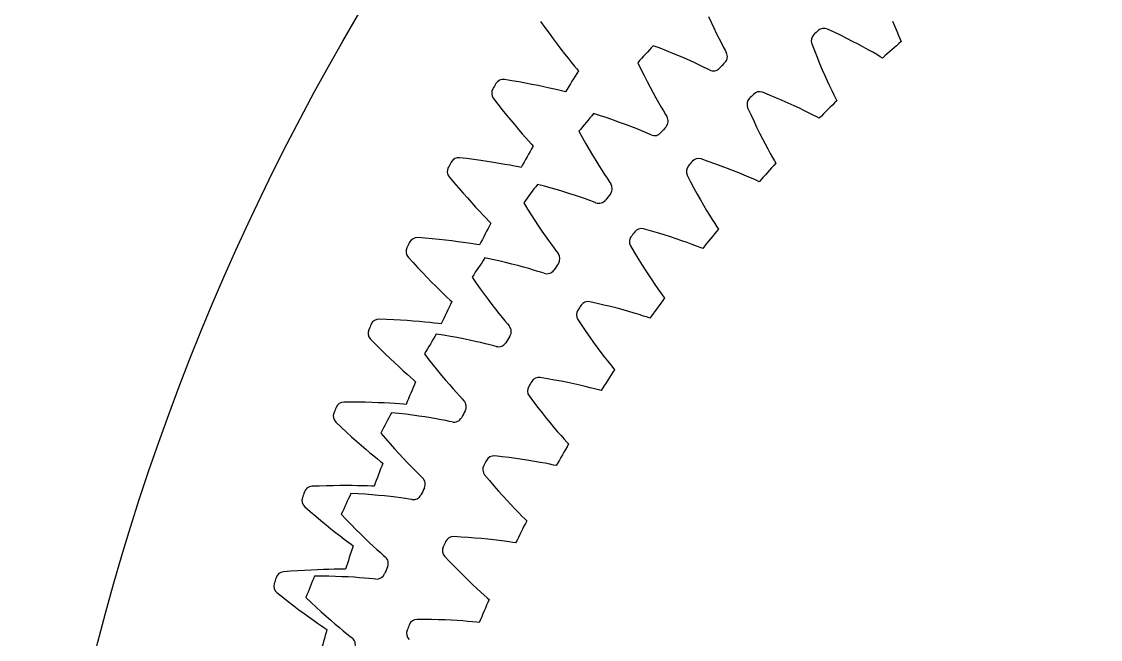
# Model space of a CAD drawing. Header units: millimetres. Extents: x -128 to 128, y -128 to 128.
# Drawn here: x -128.5 to -71.3, y 32.3 to 65 of the extents above; entities that cross this region are included whole.
import ezdxf

# ---------------------------------------------------------------- set-up
doc = ezdxf.new("R2010")
doc.units = ezdxf.units.MM

msp = doc.modelspace()

# ---------------------------------------------------------------- linework, layer by layer
at = {"layer": 'fixed_ring'}
for p, q in [((-100.991157, 64.9903), (-100.765035, 64.674903)), ((-100.765035, 64.674903), (-100.544173, 64.370773)), ((-100.544173, 64.370773), (-100.328672, 64.079316)), ((-100.328672, 64.079316), (-100.119345, 63.801148)), ((-100.119345, 63.801148), (-99.917172, 63.537061)), ((-99.917172, 63.537061), (-99.723382, 63.2881)), ((-99.723382, 63.2881), (-99.539576, 63.05571)), ((-99.539576, 63.05571), (-99.367969, 62.842013)), ((-99.367969, 62.842013), (-99.211947, 62.650447)), ((-99.211947, 62.650447), (-99.077675, 62.487653)), ((-99.077675, 62.487653), (-98.985444, 62.376934)), ((-102.521184, 61.853393), (-102.904014, 61.917017)), ((-102.150786, 61.789514), (-102.521184, 61.853393)), ((-101.794126, 61.72485), (-102.150786, 61.789514)), ((-101.452115, 61.659857), (-101.794126, 61.72485)), ((-101.125897, 61.595066), (-101.452115, 61.659857)), ((-100.816953, 61.531118), (-101.125897, 61.595066)), ((-100.527285, 61.468811), (-100.816953, 61.531118)), ((-100.259776, 61.409195), (-100.527285, 61.468811)), ((-100.019004, 61.353791), (-100.259776, 61.409195)), ((-99.813652, 61.305198), (-100.019004, 61.353791)), ((-99.673586, 61.271332), (-99.813652, 61.305198)), ((-103.495101, 60.923862), (-103.256619, 60.617704)), ((-103.256619, 60.617704), (-103.02384, 60.322596)), ((-103.02384, 60.322596), (-102.796923, 60.039936)), ((-102.796923, 60.039936), (-102.576701, 59.770311)), ((-102.576701, 59.770311), (-102.364189, 59.51447)), ((-102.364189, 59.51447), (-102.160655, 59.27341)), ((-102.160655, 59.27341), (-101.967755, 59.048511)), ((-101.967755, 59.048511), (-101.787788, 58.841806)), ((-101.787788, 58.841806), (-101.624273, 58.656594)), ((-101.624273, 58.656594), (-101.483636, 58.499267)), ((-101.483636, 58.499267), (-101.387075, 58.392303)), ((-104.899206, 57.728607), (-105.284262, 57.77696)), ((-104.526562, 57.679504), (-104.899206, 57.728607)), ((-104.167612, 57.629071), (-104.526562, 57.679504)), ((-103.823288, 57.577726), (-104.167612, 57.629071)), ((-103.494752, 57.525956), (-103.823288, 57.577726)), ((-103.18351, 57.474341), (-103.494752, 57.525956)), ((-102.891593, 57.423599), (-103.18351, 57.474341)), ((-102.621926, 57.374666), (-102.891593, 57.423599)), ((-102.379141, 57.328878), (-102.621926, 57.374666)), ((-102.17202, 57.288487), (-102.379141, 57.328878)), ((-102.030719, 57.260217), (-102.17202, 57.288487)), ((-105.835398, 56.761091), (-105.584933, 56.464656)), ((-105.584933, 56.464656), (-105.340606, 56.179036)), ((-105.340606, 56.179036), (-105.10263, 55.905621)), ((-105.10263, 55.905621), (-104.871863, 55.644964)), ((-104.871863, 55.644964), (-104.649348, 55.397774)), ((-104.649348, 55.397774), (-104.436391, 55.164996)), ((-104.436391, 55.164996), (-104.234702, 54.947944)), ((-104.234702, 54.947944), (-104.04666, 54.748558)), ((-104.04666, 54.748558), (-103.87591, 54.569993)), ((-103.87591, 54.569993), (-103.729129, 54.418382)), ((-103.729129, 54.418382), (-103.628393, 54.315341)), ((-107.11136, 53.51254), (-107.498035, 53.545546)), ((-106.737059, 53.478291), (-107.11136, 53.51254)), ((-106.376388, 53.442168), (-106.737059, 53.478291)), ((-106.030295, 53.404553), (-106.376388, 53.442168)), ((-105.699961, 53.365885), (-106.030295, 53.404553)), ((-105.386912, 53.326685), (-105.699961, 53.365885)), ((-105.093209, 53.287588), (-105.386912, 53.326685)), ((-104.82181, 53.249415), (-105.093209, 53.287588)), ((-104.577396, 53.213316), (-104.82181, 53.249415)), ((-104.368834, 53.181192), (-104.577396, 53.213316)), ((-104.22652, 53.158561), (-104.368834, 53.181192)), ((-108.008348, 52.508569), (-107.746295, 52.222326)), ((-107.746295, 52.222326), (-107.490806, 51.946645)), ((-107.490806, 51.946645), (-107.242148, 51.682908)), ((-107.242148, 51.682908), (-107.001201, 51.431631)), ((-107.001201, 51.431631), (-106.769034, 51.193483)), ((-106.769034, 51.193483), (-106.546991, 50.969356)), ((-106.546991, 50.969356), (-106.336832, 50.760494)), ((-106.336832, 50.760494), (-106.141012, 50.568741)), ((-106.141012, 50.568741), (-105.963298, 50.397105)), ((-105.963298, 50.397105), (-105.810606, 50.25145)), ((-105.810606, 50.25145), (-105.705852, 50.152495)), ((-109.15415, 49.211858), (-109.541831, 49.229465)), ((-108.778782, 49.192517), (-109.15415, 49.211858)), ((-108.416961, 49.170762), (-108.778782, 49.192517)), ((-108.069646, 49.146936), (-108.416961, 49.170762)), ((-107.738035, 49.121432), (-108.069646, 49.146936)), ((-107.423676, 49.094708), (-107.738035, 49.121432)), ((-107.128651, 49.067319), (-107.423676, 49.094708)), ((-106.855948, 49.039966), (-107.128651, 49.067319)), ((-106.610293, 49.013612), (-106.855948, 49.039966)), ((-106.400618, 48.989805), (-106.610293, 49.013612)), ((-106.257517, 48.97285), (-106.400618, 48.989805)), ((-110.010514, 48.17302), (-109.737288, 47.897422)), ((-109.737288, 47.897422), (-109.471041, 47.632116)), ((-109.471041, 47.632116), (-109.212094, 47.378473)), ((-109.212094, 47.378473), (-108.961348, 47.136974)), ((-108.961348, 47.136974), (-108.719897, 46.908244)), ((-108.719897, 46.908244), (-108.489119, 46.693122)), ((-108.489119, 46.693122), (-108.270822, 46.492781)), ((-108.270822, 46.492781), (-108.067533, 46.308964)), ((-108.067533, 46.308964), (-107.883137, 46.14453)), ((-107.883137, 46.14453), (-107.724774, 46.00506)), ((-107.724774, 46.00506), (-107.61617, 45.910348)), ((-111.024344, 44.833362), (-111.412419, 44.835543)), ((-110.648505, 44.82896), (-111.024344, 44.833362)), ((-110.286104, 44.821607), (-110.648505, 44.82896)), ((-109.938117, 44.811608), (-110.286104, 44.821607)), ((-109.605754, 44.799307), (-109.938117, 44.811608)), ((-109.290581, 44.785103), (-109.605754, 44.799307)), ((-108.9947, 44.769465), (-109.290581, 44.785103)), ((-108.721126, 44.752975), (-108.9947, 44.769465)), ((-108.474617, 44.736408), (-108.721126, 44.752975)), ((-108.264161, 44.720956), (-108.474617, 44.736408)), ((-108.120499, 44.709704), (-108.264161, 44.720956)), ((-111.83873, 43.761299), (-111.554764, 43.496782)), ((-111.554764, 43.496782), (-111.27818, 43.242271)), ((-111.27818, 43.242271), (-111.009354, 42.999123)), ((-111.009354, 42.999123), (-110.749205, 42.767784)), ((-110.749205, 42.767784), (-110.498851, 42.548834)), ((-110.498851, 42.548834), (-110.259703, 42.343057)), ((-110.259703, 42.343057), (-110.033614, 42.151553)), ((-110.033614, 42.151553), (-109.823178, 41.975964)), ((-109.823178, 41.975964), (-109.63239, 41.81899)), ((-109.63239, 41.81899), (-109.468608, 41.685927)), ((-109.468608, 41.685927), (-109.356323, 41.595607)), ((-112.718986, 40.383976), (-113.106841, 40.370726)), ((-112.343269, 40.394519), (-112.718986, 40.383976)), ((-111.980863, 40.401579), (-112.343269, 40.394519)), ((-111.632753, 40.405423), (-111.980863, 40.401579)), ((-111.300164, 40.406346), (-111.632753, 40.405423)), ((-110.984675, 40.404683), (-111.300164, 40.406346)), ((-110.688406, 40.40082), (-110.984675, 40.404683)), ((-110.414393, 40.39522), (-110.688406, 40.40082)), ((-110.167421, 40.388467), (-110.414393, 40.39522)), ((-109.956517, 40.381394), (-110.167421, 40.388467)), ((-109.812521, 40.375862), (-109.956517, 40.381394)), ((-113.490107, 39.280383), (-113.195849, 39.027364)), ((-113.195849, 39.027364), (-112.909365, 38.784051)), ((-112.909365, 38.784051), (-112.631085, 38.551783)), ((-112.631085, 38.551783), (-112.361944, 38.330969)), ((-112.361944, 38.330969), (-112.103084, 38.122146)), ((-112.103084, 38.122146), (-111.855943, 37.926039)), ((-111.855943, 37.926039), (-111.62242, 37.743675)), ((-111.62242, 37.743675), (-111.40517, 37.576591)), ((-111.40517, 37.576591), (-111.208291, 37.427326)), ((-111.208291, 37.427326), (-111.039349, 37.300879)), ((-111.039349, 37.300879), (-110.923562, 37.215095)), ((-114.235397, 35.870734), (-114.622417, 35.842075)), ((-113.860395, 35.896206), (-114.235397, 35.870734)), ((-113.498556, 35.917669), (-113.860395, 35.896206)), ((-113.150874, 35.935349), (-113.498556, 35.917669)), ((-112.818585, 35.949494), (-113.150874, 35.935349)), ((-112.50328, 35.960375), (-112.818585, 35.949494)), ((-112.207092, 35.968294), (-112.50328, 35.960375)), ((-111.933072, 35.973592), (-112.207092, 35.968294)), ((-111.686027, 35.976663), (-111.933072, 35.973592)), ((-111.475008, 35.97798), (-111.686027, 35.976663)), ((-111.330907, 35.978177), (-111.475008, 35.97798)), ((-114.962033, 34.737357), (-114.657948, 34.496237)), ((-114.657948, 34.496237), (-114.362017, 34.264505)), ((-114.362017, 34.264505), (-114.074723, 34.043484)), ((-114.074723, 34.043484), (-113.797016, 33.833545)), ((-113.797016, 33.833545), (-113.530058, 33.635178)), ((-113.530058, 33.635178), (-113.275317, 33.449052)), ((-113.275317, 33.449052), (-113.034728, 33.276116)), ((-113.034728, 33.276116), (-112.811007, 33.117801)), ((-112.811007, 33.117801), (-112.60835, 32.976482)), ((-112.60835, 32.976482), (-112.434514, 32.856852)), ((-112.434514, 32.856852), (-112.315408, 32.775739))]:
    msp.add_line(p, q, dxfattribs=at)
for centre, radius, start, end in [((0, 0), 117, 147.7824, 148.420132), ((-102.971749, 61.472144), 0.45, 81.342703, 149.163615), ((-103.13637, 61.195545), 0.45, 149.317398, 217.13831), ((0, 0), 120.375, 149.163615, 149.317398), ((0, 0), 117, 150.060881, 150.698613), ((-105.334258, 57.329746), 0.45, 83.621184, 151.442096), ((-105.487752, 57.046821), 0.45, 151.595879, 219.416791), ((0, 0), 120.375, 151.442096, 151.595879), ((0, 0), 117, 152.339362, 152.977094), ((0, 0), 120.375, 153.720577, 153.87436), ((-107.530211, 53.096698), 0.45, 85.899665, 153.720577), ((-107.672336, 52.807895), 0.45, 153.87436, 221.695272), ((0, 0), 117, 154.617843, 155.255575), ((-109.556137, 48.779693), 0.45, 88.178146, 155.999058), ((-109.686668, 48.485468), 0.45, 156.152841, 223.973753), ((0, 0), 120.375, 155.999058, 156.152841), ((0, 0), 117, 156.896324, 157.534056), ((-111.408832, 44.385557), 0.45, 90.456627, 158.277539), ((-111.527562, 44.086375), 0.45, 158.431322, 226.252234), ((0, 0), 120.375, 158.277539, 158.431322), ((0, 0), 117, 159.174805, 159.812537), ((0, 0), 120.375, 160.55602, 160.709803), ((-113.085367, 39.921239), 0.45, 92.735108, 160.55602), ((-113.192109, 39.617573), 0.45, 160.709803, 228.530715), ((0, 0), 117, 161.453286, 162.091018), ((0, 0), 120.375, 162.834501, 162.988284), ((-114.583091, 35.393797), 0.45, 95.013589, 162.834501), ((-114.677676, 35.086128), 0.45, 162.988284, 230.809196), ((0, 0), 117, 163.731767, 164.369499)]:
    msp.add_arc(centre, radius, start, end, dxfattribs=at)
at = {"layer": 'outer'}
msp.add_circle((0, 0), 128.494929, dxfattribs=at)
at = {"layer": 'thin_ring_external'}
for p, q in [((-92.10488, 65.262759), (-91.960944, 64.951043)), ((-91.960944, 64.951043), (-91.820418, 64.654916)), ((-91.820418, 64.654916), (-91.68433, 64.375588)), ((-91.68433, 64.375588), (-91.554, 64.114717)), ((-91.554, 64.114717), (-91.43122, 63.874724)), ((-94.66479, 63.575944), (-95.023921, 63.711932)), ((-94.319042, 63.440711), (-94.66479, 63.575944)), ((-91.43122, 63.874724), (-91.318665, 63.659504)), ((-91.318665, 63.659504), (-91.221094, 63.476556)), ((-91.221094, 63.476556), (-91.15528, 63.350476)), ((-93.98729, 63.306812), (-94.319042, 63.440711)), ((-93.67029, 63.174922), (-93.98729, 63.306812)), ((-93.368998, 63.045841), (-93.67029, 63.174922)), ((-93.084662, 62.920552), (-93.368998, 63.045841)), ((-92.818991, 62.800309), (-93.084662, 62.920552)), ((-95.84738, 62.811362), (-95.679873, 62.465806)), ((-95.679873, 62.465806), (-95.514313, 62.133511)), ((-92.574471, 62.686812), (-92.818991, 62.800309)), ((-92.355097, 62.582583), (-92.574471, 62.686812)), ((-92.168546, 62.492091), (-92.355097, 62.582583)), ((-92.040038, 62.431155), (-92.168546, 62.492091)), ((-95.514313, 62.133511), (-95.351331, 61.815038)), ((-95.351331, 61.815038), (-95.191667, 61.511079)), ((-95.191667, 61.511079), (-95.036203, 61.222513)), ((-95.036203, 61.222513), (-94.88603, 60.950498)), ((-94.88603, 60.950498), (-94.74255, 60.696622)), ((-94.74255, 60.696622), (-94.607676, 60.463212)), ((-97.821772, 59.999713), (-98.187378, 60.117187)), ((-94.607676, 60.463212), (-94.484278, 60.254019)), ((-94.484278, 60.254019), (-94.377493, 60.076292)), ((-94.377493, 60.076292), (-94.305328, 59.953737)), ((-97.46957, 59.882311), (-97.821772, 59.999713)), ((-97.131414, 59.765526), (-97.46957, 59.882311)), ((-96.808093, 59.649994), (-97.131414, 59.765526)), ((-96.500603, 59.536465), (-96.808093, 59.649994)), ((-96.21024, 59.425858), (-96.500603, 59.536465)), ((-98.963779, 59.175745), (-98.778847, 58.839192)), ((-95.938776, 59.319338), (-96.21024, 59.425858)), ((-95.68878, 59.218474), (-95.938776, 59.319338)), ((-95.464371, 59.125582), (-95.68878, 59.218474)), ((-95.273442, 59.044734), (-95.464371, 59.125582)), ((-95.141991, 58.990439), (-95.273442, 59.044734)), ((-98.778847, 58.839192), (-98.596536, 58.515785)), ((-98.596536, 58.515785), (-98.417505, 58.206049)), ((-98.417505, 58.206049), (-98.242529, 57.910639)), ((-98.242529, 57.910639), (-98.072533, 57.630388)), ((-98.072533, 57.630388), (-97.908667, 57.366395)), ((-97.908667, 57.366395), (-97.752411, 57.120177)), ((-97.752411, 57.120177), (-97.605795, 56.893957)), ((-97.605795, 56.893957), (-97.471877, 56.691338)), ((-97.471877, 56.691338), (-97.356156, 56.519295)), ((-100.792032, 56.26695), (-101.163159, 56.365602)), ((-100.434294, 56.167684), (-100.792032, 56.26695)), ((-100.090616, 56.068318), (-100.434294, 56.167684)), ((-99.761818, 55.969445), (-100.090616, 56.068318)), ((-97.356156, 56.519295), (-97.277827, 56.400585)), ((-99.448932, 55.871766), (-99.761818, 55.969445)), ((-99.153301, 55.776129), (-99.448932, 55.871766)), ((-98.876752, 55.683609), (-99.153301, 55.776129)), ((-98.621932, 55.595641), (-98.876752, 55.683609)), ((-98.393072, 55.514329), (-98.621932, 55.595641)), ((-98.198264, 55.443335), (-98.393072, 55.514329)), ((-101.890477, 55.385745), (-101.688601, 55.059074)), ((-101.688601, 55.059074), (-101.490014, 54.745397)), ((-98.064212, 55.395823), (-98.198264, 55.443335)), ((-101.490014, 54.745397), (-101.295402, 54.445207)), ((-101.295402, 54.445207), (-101.10557, 54.159116)), ((-101.10557, 54.159116), (-100.921487, 53.887911)), ((-100.921487, 53.887911), (-100.744355, 53.63263)), ((-100.744355, 53.63263), (-100.57573, 53.394711)), ((-100.57573, 53.394711), (-100.417754, 53.176273)), ((-100.417754, 53.176273), (-100.273665, 52.980756)), ((-100.273665, 52.980756), (-100.149311, 52.814847)), ((-100.149311, 52.814847), (-100.065023, 52.700291)), ((-103.56782, 52.387393), (-103.9435, 52.466966)), ((-103.20548, 52.306522), (-103.56782, 52.387393)), ((-102.857177, 52.224835), (-103.20548, 52.306522)), ((-102.523759, 52.142879), (-102.857177, 52.224835)), ((-102.206294, 52.061303), (-102.523759, 52.142879)), ((-101.906165, 51.980886), (-102.206294, 52.061303)), ((-104.619837, 51.451249), (-104.401545, 51.135312)), ((-101.625252, 51.902608), (-101.906165, 51.980886)), ((-101.366273, 51.827766), (-101.625252, 51.902608)), ((-101.13356, 51.758246), (-101.366273, 51.827766)), ((-100.935382, 51.697292), (-101.13356, 51.758246)), ((-100.799078, 51.656686), (-100.935382, 51.697292)), ((-104.401545, 51.135312), (-104.1872, 50.832185)), ((-104.1872, 50.832185), (-103.977514, 50.542323)), ((-103.977514, 50.542323), (-103.773322, 50.266299)), ((-103.773322, 50.266299), (-103.575631, 50.004847)), ((-103.575631, 50.004847), (-103.385695, 49.758943)), ((-103.385695, 49.758943), (-103.205142, 49.529945)), ((-103.205142, 49.529945), (-103.036219, 49.319858)), ((-103.036219, 49.319858), (-102.882334, 49.131954)), ((-102.882334, 49.131954), (-102.749671, 48.97261)), ((-102.749671, 48.97261), (-102.659643, 48.862507)), ((-106.141894, 48.371162), (-106.521148, 48.431449)), ((-105.775898, 48.308899), (-106.141894, 48.371162)), ((-105.423878, 48.245102), (-105.775898, 48.308899)), ((-105.086711, 48.180279), (-105.423878, 48.245102)), ((-104.765494, 48.115019), (-105.086711, 48.180279)), ((-104.461651, 48.050032), (-104.765494, 48.115019)), ((-104.177108, 47.986199), (-104.461651, 48.050032)), ((-103.914645, 47.924678), (-104.177108, 47.986199)), ((-103.678685, 47.867131), (-103.914645, 47.924678)), ((-103.477653, 47.816375), (-103.678685, 47.867131)), ((-103.339454, 47.782783), (-103.477653, 47.816375)), ((-107.14474, 47.382524), (-106.9106, 47.078145)), ((-106.9106, 47.078145), (-106.681057, 46.786358)), ((-106.681057, 46.786358), (-106.456844, 46.507581)), ((-106.456844, 46.507581), (-106.238824, 46.242342)), ((-106.238824, 46.242342), (-106.028041, 45.991325)), ((-106.028041, 45.991325), (-105.825797, 45.755441)), ((-105.825797, 45.755441), (-105.633787, 45.535961)), ((-105.633787, 45.535961), (-105.454357, 45.334773)), ((-105.454357, 45.334773), (-105.291079, 45.154971)), ((-105.291079, 45.154971), (-105.150452, 45.002609)), ((-105.150452, 45.002609), (-105.05492, 44.897247)), ((-108.50754, 44.228737), (-108.889378, 44.269581)), ((-108.138843, 44.185243), (-108.50754, 44.228737)), ((-107.784024, 44.139504), (-108.138843, 44.185243)), ((-107.443987, 44.091981), (-107.784024, 44.139504)), ((-107.119857, 44.043208), (-107.443987, 44.091981)), ((-106.813091, 43.99382), (-107.119857, 44.043208)), ((-106.52566, 43.944599), (-106.813091, 43.99382)), ((-106.260398, 43.89656), (-106.52566, 43.944599)), ((-106.021808, 43.851137), (-106.260398, 43.89656)), ((-105.818447, 43.810712), (-106.021808, 43.851137)), ((-105.678712, 43.78422), (-105.818447, 43.810712)), ((-109.458597, 43.190183), (-109.209221, 42.898156)), ((-109.209221, 42.898156), (-108.965079, 42.61847)), ((-108.965079, 42.61847), (-108.726924, 42.351505)), ((-108.726924, 42.351505), (-108.495645, 42.097745)), ((-108.495645, 42.097745), (-108.27232, 41.857818)), ((-108.27232, 41.857818), (-108.058295, 41.632568)), ((-108.058295, 41.632568), (-107.855329, 41.423178)), ((-107.855329, 41.423178), (-107.66586, 41.231415)), ((-107.66586, 41.231415), (-107.493614, 41.060185)), ((-107.493614, 41.060185), (-107.345391, 40.915202)), ((-107.345391, 40.915202), (-107.244604, 40.814855)), ((-110.658586, 39.970925), (-111.04201, 39.992218)), ((-110.288148, 39.946313), (-110.658586, 39.970925)), ((-109.931457, 39.918751), (-110.288148, 39.946313)), ((-109.589436, 39.888652), (-109.931457, 39.918751)), ((-109.263239, 39.856493), (-109.589436, 39.888652)), ((-108.954352, 39.822833), (-109.263239, 39.856493)), ((-108.664782, 39.788353), (-108.954352, 39.822833)), ((-108.397414, 39.753921), (-108.664782, 39.788353)), ((-108.156815, 39.720739), (-108.397414, 39.753921)), ((-107.951655, 39.690751), (-108.156815, 39.720739)), ((-107.81075, 39.671428), (-107.951655, 39.690751)), ((-111.555373, 38.885163), (-111.291411, 38.606251)), ((-111.291411, 38.606251), (-111.033306, 38.339395)), ((-111.033306, 38.339395), (-110.78183, 38.084939)), ((-110.78183, 38.084939), (-110.537896, 37.84332)), ((-110.537896, 37.84332), (-110.302611, 37.615109)), ((-110.302611, 37.615109), (-110.077364, 37.401081)), ((-110.077364, 37.401081), (-109.863971, 37.202328)), ((-109.863971, 37.202328), (-109.664958, 37.020489)), ((-109.664958, 37.020489), (-109.484193, 36.858277)), ((-109.484193, 36.858277), (-109.328761, 36.721052)), ((-109.328761, 36.721052), (-109.222982, 36.625982)), ((-112.589419, 35.608832), (-112.97343, 35.61052)), ((-112.218207, 35.603168), (-112.589419, 35.608832)), ((-111.860574, 35.593854), (-112.218207, 35.603168)), ((-111.517463, 35.581259), (-111.860574, 35.593854)), ((-111.190049, 35.565797), (-111.517463, 35.581259)), ((-110.879846, 35.547953), (-111.190049, 35.565797)), ((-110.588894, 35.528303), (-110.879846, 35.547953)), ((-110.320116, 35.507569), (-110.588894, 35.528303)), ((-110.078137, 35.486715), (-110.320116, 35.507569)), ((-109.871713, 35.467242), (-110.078137, 35.486715)), ((-109.730006, 35.455139), (-109.871713, 35.467242)), ((-113.429596, 34.478697), (-113.151737, 34.213626)), ((-113.151737, 34.213626), (-112.880344, 33.960298)), ((-112.880344, 33.960298), (-112.616203, 33.719014)), ((-112.616203, 33.719014), (-112.36025, 33.490165)), ((-112.36025, 33.490165), (-112.113619, 33.274266)), ((-112.113619, 33.274266), (-111.877738, 33.072018)), ((-111.877738, 33.072018), (-111.654475, 32.88442)), ((-111.654475, 32.88442), (-111.446436, 32.712981)), ((-111.446436, 32.712981), (-111.257625, 32.56021)), ((-111.257625, 32.56021), (-111.095388, 32.4311)), ((-111.095388, 32.4311), (-110.984892, 32.341556))]:
    msp.add_line(p, q, dxfattribs=at)
for centre, radius, start, end in [((-26.25, 0), 93.75, 137.188079, 137.933872), ((-91.5476, 63.130056), 0.45, 315.966921, 29.328881), ((-91.834807, 62.83163), 0.45, 242.866241, 316.228201), ((-26.25, 0), 90.375, 135.966921, 136.228201), ((-26.25, 0), 93.75, 140.114909, 140.860701), ((-94.685882, 59.713572), 0.45, 318.89375, 32.25571), ((-94.957476, 59.400871), 0.45, 245.793071, 319.155031), ((-26.25, 0), 90.375, 138.89375, 139.155031), ((-26.25, 0), 93.75, 143.041738, 143.78753), ((-97.645621, 56.141303), 0.45, 321.820579, 35.182539), ((-97.900894, 55.815141), 0.45, 248.7199, 322.08186), ((-26.25, 0), 90.375, 141.820579, 142.08186), ((-100.419098, 52.422567), 0.45, 324.747408, 38.109368), ((-26.25, 0), 93.75, 145.968567, 146.71436), ((-26.25, 0), 90.375, 144.747408, 145.008689), ((-100.657384, 52.083796), 0.45, 251.646729, 325.008689), ((-102.999076, 48.567066), 0.45, 327.674238, 41.036198), ((-26.25, 0), 93.75, 148.895396, 149.641189), ((-26.25, 0), 90.375, 147.674238, 147.935518), ((-103.219753, 48.216571), 0.45, 254.573558, 327.935518), ((-105.378825, 44.58486), 0.45, 330.601067, 43.963027), ((-26.25, 0), 93.75, 151.822226, 152.568018), ((-26.25, 0), 90.375, 150.601067, 150.862348), ((-105.581318, 44.223554), 0.45, 257.500388, 330.862348), ((-107.552135, 40.486337), 0.45, 333.527896, 46.889856), ((-26.25, 0), 90.375, 153.527896, 153.789177), ((-26.25, 0), 93.75, 154.749055, 155.494847), ((-107.735915, 40.115162), 0.45, 260.427217, 333.789177), ((-109.513337, 36.282189), 0.45, 336.454725, 49.816686), ((-26.25, 0), 90.375, 156.454725, 156.716006), ((-26.25, 0), 93.75, 157.675884, 158.421677), ((-109.677926, 35.902115), 0.45, 263.354046, 336.716006), ((-111.257315, 31.983386), 0.45, 339.381555, 52.743515)]:
    msp.add_arc(centre, radius, start, end, dxfattribs=at)
at = {"layer": 'thin_ring_internal'}
for p, q in [((-82.340493, 65.009724), (-82.230379, 64.734598)), ((-82.230379, 64.734598), (-82.125982, 64.481398)), ((-85.442968, 64.425667), (-85.796347, 64.591605)), ((-85.10233, 64.262225), (-85.442968, 64.425667)), ((-84.776027, 64.100983), (-85.10233, 64.262225)), ((-84.464758, 63.942701), (-84.776027, 64.100983)), ((-82.125982, 64.481398), (-82.029728, 64.254256)), ((-82.029728, 64.254256), (-81.945868, 64.06112)), ((-81.945868, 64.06112), (-81.887712, 63.929708)), ((-86.627441, 63.815418), (-86.486005, 63.451538)), ((-84.169414, 63.788286), (-84.464758, 63.942701)), ((-83.891165, 63.638854), (-84.169414, 63.788286)), ((-83.631618, 63.495835), (-83.891165, 63.638854)), ((-83.393129, 63.361178), (-83.631618, 63.495835)), ((-86.486005, 63.451538), (-86.34619, 63.100541)), ((-86.34619, 63.100541), (-86.207592, 62.763995)), ((-83.179505, 63.237797), (-83.393129, 63.361178)), ((-82.998109, 63.130886), (-83.179505, 63.237797)), ((-82.87482, 63.057055), (-82.998109, 63.130886)), ((-86.207592, 62.763995), (-86.070921, 62.44265)), ((-86.070921, 62.44265), (-85.937021, 62.137457)), ((-85.937021, 62.137457), (-85.806925, 61.849659)), ((-85.806925, 61.849659), (-85.681951, 61.580957)), ((-88.872875, 61.09705), (-89.234789, 61.243442)), ((-85.681951, 61.580957), (-85.563883, 61.333835)), ((-85.563883, 61.333835), (-85.455368, 61.112289)), ((-88.52382, 60.952453), (-88.872875, 61.09705)), ((-88.189199, 60.809271), (-88.52382, 60.952453)), ((-87.869751, 60.668224), (-88.189199, 60.809271)), ((-87.566415, 60.530168), (-87.869751, 60.668224)), ((-85.455368, 61.112289), (-85.361086, 60.92402)), ((-85.361086, 60.92402), (-85.295841, 60.79598)), ((-90.022256, 60.423028), (-89.86116, 60.067415)), ((-89.86116, 60.067415), (-89.702385, 59.724577)), ((-87.280421, 60.396153), (-87.566415, 60.530168)), ((-87.013451, 60.267521), (-87.280421, 60.396153)), ((-86.767965, 60.146089), (-87.013451, 60.267521)), ((-86.547922, 60.034558), (-86.767965, 60.146089)), ((-86.360958, 59.937713), (-86.547922, 60.034558)), ((-89.702385, 59.724577), (-89.545616, 59.396102)), ((-86.233821, 59.870725), (-86.360958, 59.937713)), ((-89.545616, 59.396102), (-89.3916, 59.0827)), ((-89.3916, 59.0827), (-89.241234, 58.785275)), ((-89.241234, 58.785275), (-89.095615, 58.50501)), ((-89.095615, 58.50501), (-88.956155, 58.243534)), ((-88.956155, 58.243534), (-88.824768, 58.003228)), ((-88.824768, 58.003228), (-88.704316, 57.787939)), ((-88.704316, 57.787939), (-88.599893, 57.6051)), ((-92.115892, 57.586095), (-92.48526, 57.712505)), ((-91.759461, 57.460776), (-92.115892, 57.586095)), ((-91.41752, 57.336081), (-91.759461, 57.460776)), ((-91.090846, 57.212689), (-91.41752, 57.336081)), ((-90.780424, 57.091404), (-91.090846, 57.212689)), ((-88.599893, 57.6051), (-88.527753, 57.480814)), ((-93.226749, 56.850312), (-93.046474, 56.504027)), ((-90.487538, 56.973207), (-90.780424, 57.091404)), ((-90.213942, 56.859346), (-90.487538, 56.973207)), ((-89.962191, 56.7515), (-90.213942, 56.859346)), ((-89.736385, 56.652152), (-89.962191, 56.7515)), ((-89.544412, 56.565662), (-89.736385, 56.652152)), ((-93.046474, 56.504027), (-92.869214, 56.170371)), ((-92.869214, 56.170371), (-92.694741, 55.850947)), ((-89.413807, 56.505717), (-89.544412, 56.565662)), ((-92.694741, 55.850947), (-92.52384, 55.546424)), ((-92.52384, 55.546424), (-92.357456, 55.257654)), ((-92.357456, 55.257654), (-92.19675, 54.985759)), ((-92.19675, 54.985759), (-92.043218, 54.732289)), ((-92.043218, 54.732289), (-91.898905, 54.499517)), ((-91.898905, 54.499517), (-91.766876, 54.291127)), ((-95.162338, 53.90328), (-95.538059, 54.009331)), ((-94.799596, 53.797613), (-95.162338, 53.90328)), ((-94.451356, 53.691777), (-94.799596, 53.797613)), ((-91.766876, 54.291127), (-91.652624, 54.114263)), ((-91.652624, 54.114263), (-91.573805, 53.994102)), ((-94.118431, 53.586409), (-94.451356, 53.691777)), ((-93.801849, 53.482256), (-94.118431, 53.586409)), ((-93.502945, 53.38023), (-93.801849, 53.482256)), ((-93.223539, 53.28148), (-93.502945, 53.38023)), ((-92.966274, 53.187543), (-93.223539, 53.28148)), ((-92.735381, 53.100675), (-92.966274, 53.187543)), ((-96.231357, 53.107933), (-96.032441, 52.772009)), ((-96.032441, 52.772009), (-95.837225, 52.448531)), ((-92.538971, 53.024797), (-92.735381, 53.100675)), ((-92.405287, 52.972073), (-92.538971, 53.024797)), ((-95.837225, 52.448531), (-95.645568, 52.139111)), ((-95.645568, 52.139111), (-95.458294, 51.844375)), ((-95.458294, 51.844375), (-95.276388, 51.565122)), ((-95.276388, 51.565122), (-95.101074, 51.30241)), ((-95.101074, 51.30241), (-94.933929, 51.057702)), ((-94.933929, 51.057702), (-94.777119, 50.833158)), ((-94.777119, 50.833158), (-94.633908, 50.632289)), ((-94.633908, 50.632289), (-94.510168, 50.461928)), ((-94.510168, 50.461928), (-94.424904, 50.34625)), ((-98.003123, 50.059597), (-98.384074, 50.144972)), ((-97.635152, 49.973897), (-98.003123, 50.059597)), ((-97.281652, 49.887236), (-97.635152, 49.973897)), ((-96.94347, 49.800205), (-97.281652, 49.887236)), ((-96.621672, 49.713497), (-96.94347, 49.800205)), ((-99.027114, 49.207058), (-98.81015, 48.882499)), ((-96.317643, 49.627946), (-96.621672, 49.713497)), ((-96.033262, 49.544601), (-96.317643, 49.627946)), ((-95.771251, 49.464854), (-96.033262, 49.544601)), ((-95.535958, 49.390723), (-95.771251, 49.464854)), ((-95.335697, 49.325685), (-95.535958, 49.390723)), ((-95.199333, 49.28034), (-95.335697, 49.325685)), ((-98.81015, 48.882499), (-98.59756, 48.570164)), ((-98.59756, 48.570164), (-98.389293, 48.271672)), ((-98.389293, 48.271672), (-98.186202, 47.987603)), ((-98.186202, 47.987603), (-97.989318, 47.7187)), ((-97.989318, 47.7187), (-97.799919, 47.465953)), ((-97.799919, 47.465953), (-97.619661, 47.230738)), ((-97.619661, 47.230738), (-97.450822, 47.015093)), ((-97.450822, 47.015093), (-97.296855, 46.822344)), ((-97.296855, 46.822344), (-97.163997, 46.658994)), ((-97.163997, 46.658994), (-97.072543, 46.548146)), ((-100.629769, 46.066517), (-101.014814, 46.130961)), ((-100.257667, 46.001039), (-100.629769, 46.066517)), ((-99.899961, 45.933812), (-100.257667, 46.001039)), ((-99.557531, 45.865379), (-99.899961, 45.933812)), ((-99.231479, 45.796373), (-99.557531, 45.865379)), ((-98.923231, 45.727552), (-99.231479, 45.796373)), ((-98.634723, 45.659862), (-98.923231, 45.727552)), ((-98.368748, 45.594541), (-98.634723, 45.659862)), ((-98.129758, 45.533371), (-98.368748, 45.594541)), ((-97.926245, 45.479365), (-98.129758, 45.533371)), ((-97.787608, 45.441535), (-97.926245, 45.479365)), ((-101.605675, 45.159331), (-101.371311, 44.847104)), ((-101.371311, 44.847104), (-101.141982, 44.546844)), ((-101.141982, 44.546844), (-100.917725, 44.260171)), ((-100.917725, 44.260171), (-100.699424, 43.987616)), ((-100.699424, 43.987616), (-100.488149, 43.729866)), ((-100.488149, 43.729866), (-100.285231, 43.48784)), ((-100.285231, 43.48784), (-100.092397, 43.26282)), ((-100.092397, 43.26282), (-99.912034, 43.056716)), ((-99.912034, 43.056716), (-99.747771, 42.872663)), ((-99.747771, 42.872663), (-99.60619, 42.716812)), ((-99.60619, 42.716812), (-99.50882, 42.611123)), ((-103.034436, 41.935956), (-103.422426, 41.979277)), ((-102.659313, 41.890895), (-103.034436, 41.935956)), ((-102.29847, 41.843303), (-102.659313, 41.890895)), ((-101.952815, 41.793672), (-102.29847, 41.843303)), ((-101.62348, 41.742574), (-101.952815, 41.793672)), ((-101.311934, 41.69069), (-101.62348, 41.742574)), ((-101.02016, 41.638855), (-101.311934, 41.69069)), ((-100.751015, 41.588157), (-101.02016, 41.638855)), ((-100.509041, 41.540129), (-100.751015, 41.588157)), ((-100.302882, 41.497318), (-100.509041, 41.540129)), ((-100.162387, 41.467115), (-100.302882, 41.497318)), ((-103.959345, 40.97683), (-103.70828, 40.677867)), ((-103.70828, 40.677867), (-103.462897, 40.390579)), ((-103.462897, 40.390579), (-103.223319, 40.11658)), ((-103.223319, 40.11658), (-102.99046, 39.856354)), ((-102.99046, 39.856354), (-102.765425, 39.610526)), ((-102.765425, 39.610526), (-102.549592, 39.379942)), ((-102.549592, 39.379942), (-102.344758, 39.165788)), ((-102.344758, 39.165788), (-102.153409, 38.969841)), ((-102.153409, 38.969841), (-101.97934, 38.795033)), ((-101.97934, 38.795033), (-101.82946, 38.647146)), ((-101.82946, 38.647146), (-101.726463, 38.546932)), ((-105.209948, 37.680241), (-105.599724, 37.70231)), ((-104.832925, 37.655733), (-105.209948, 37.680241)), ((-104.470021, 37.627917), (-104.832925, 37.655733)), ((-104.122171, 37.597236), (-104.470021, 37.627917)), ((-103.790537, 37.5642), (-104.122171, 37.597236)), ((-103.476623, 37.529406), (-103.790537, 37.5642)), ((-103.182453, 37.493582), (-103.476623, 37.529406)), ((-102.910941, 37.457658), (-103.182453, 37.493582)), ((-102.666706, 37.422915), (-102.910941, 37.457658)), ((-102.458517, 37.391426), (-102.666706, 37.422915)), ((-102.316581, 37.36894), (-102.458517, 37.391426)), ((-106.0811, 36.672038), (-105.814083, 36.387232)), ((-105.814083, 36.387232), (-105.553378, 36.113772)), ((-105.553378, 36.113772), (-105.299195, 35.853266)), ((-105.299195, 35.853266), (-105.052473, 35.606144)), ((-105.052473, 35.606144), (-104.814349, 35.372972)), ((-104.814349, 35.372972), (-104.586246, 35.154518)), ((-104.586246, 35.154518), (-104.370022, 34.95187)), ((-104.370022, 34.95187), (-104.168259, 34.766665)), ((-104.168259, 34.766665), (-103.984903, 34.601623)), ((-103.984903, 34.601623), (-103.827171, 34.462142)), ((-103.827171, 34.462142), (-103.718855, 34.367702)), ((-107.149813, 33.312074), (-107.540213, 33.312824)), ((-106.772013, 33.308192), (-107.149813, 33.312074)), ((-106.408132, 33.300235), (-106.772013, 33.308192)), ((-106.059126, 33.288596), (-106.408132, 33.300235)), ((-105.726183, 33.273719), (-106.059126, 33.288596)), ((-105.410837, 33.256119), (-105.726183, 33.273719)), ((-105.11515, 33.236413), (-105.410837, 33.256119)), ((-104.842082, 33.21537), (-105.11515, 33.236413)), ((-104.596313, 33.194016), (-104.842082, 33.21537)), ((-104.386715, 33.173943), (-104.596313, 33.194016)), ((-104.243764, 33.159242), (-104.386715, 33.173943))]:
    msp.add_line(p, q, dxfattribs=at)
for centre, radius, start, end in [((-85.980335, 64.180937), 0.45, 65.866608, 132.942955), ((-86.205174, 63.970952), 0.45, 133.144002, 200.220348), ((-26.25, 0), 88.125, 132.942955, 133.144002), ((-26.25, 0), 84.75, 131.032892, 131.92363), ((-89.396077, 60.82334), 0.45, 68.997043, 136.073389), ((-89.609113, 60.60139), 0.45, 136.274437, 203.350783), ((-26.25, 0), 88.125, 136.073389, 136.274437), ((-26.25, 0), 84.75, 134.163326, 135.054065), ((-92.823963, 57.050969), 0.45, 139.404871, 206.481218), ((-26.25, 0), 88.125, 139.203824, 139.404871), ((-92.623365, 57.284221), 0.45, 72.127478, 139.203824), ((-26.25, 0), 84.75, 137.293761, 138.1845), ((-26.25, 0), 88.125, 142.334259, 142.535306), ((-95.652569, 53.574145), 0.45, 75.257913, 142.334259), ((-26.25, 0), 84.75, 140.424196, 141.314934), ((-95.84013, 53.330286), 0.45, 142.535306, 209.611653), ((-26.25, 0), 84.75, 143.554631, 144.445369), ((-26.25, 0), 88.125, 145.464694, 145.665741), ((-98.474649, 49.704182), 0.45, 78.388347, 145.464694), ((-98.648613, 49.450445), 0.45, 145.665741, 212.742087), ((-26.25, 0), 84.75, 146.685066, 147.575804), ((-26.25, 0), 88.125, 148.595129, 148.796176), ((-101.081182, 45.685882), 0.45, 81.518782, 148.595129), ((-101.24103, 45.423023), 0.45, 148.796176, 215.872522), ((-26.25, 0), 84.75, 149.8155, 150.706239), ((-26.25, 0), 88.125, 151.725563, 151.926611), ((-103.464389, 41.531237), 0.45, 84.649217, 151.725563), ((-103.609644, 41.260042), 0.45, 151.926611, 219.002957), ((-26.25, 0), 84.75, 152.945935, 153.836674), ((-105.747387, 36.973925), 0.45, 155.057045, 222.133392), ((-26.25, 0), 88.125, 154.855998, 155.057045), ((-105.617159, 37.252648), 0.45, 87.779652, 154.855998), ((-26.25, 0), 84.75, 156.07637, 156.967108), ((-107.533065, 32.862881), 0.45, 90.910087, 157.986433), ((-107.647878, 32.577462), 0.45, 158.18748, 225.263826), ((-26.25, 0), 88.125, 157.986433, 158.18748)]:
    msp.add_arc(centre, radius, start, end, dxfattribs=at)

doc.saveas('drawing.dxf')
